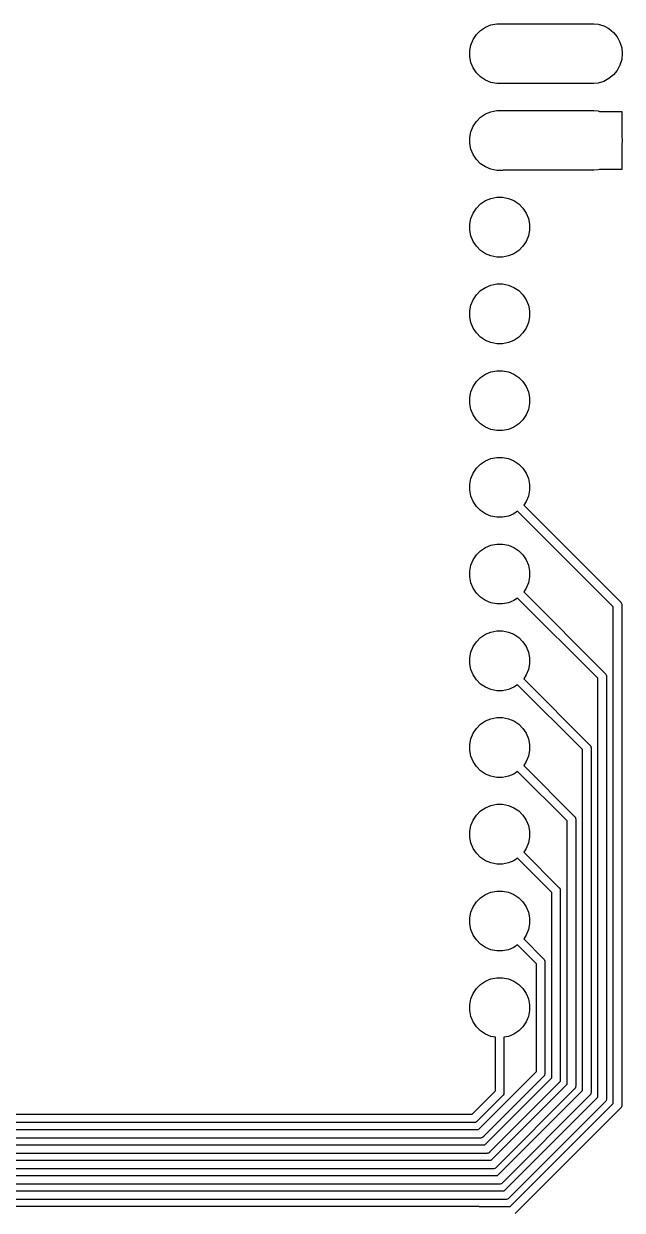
# Model space of a CAD drawing. Extents: x 70 to 347, y -163 to -55.
# Drawn here: x 329.28 to 346.81, y -91.69 to -56.93 of the extents above; entities that cross this region are included whole.
import ezdxf

# ---------------------------------------------------------------- set-up
doc = ezdxf.new("R2010")
doc.units = 0
doc.layers.add('BLACK', color=7, linetype='CONTINUOUS')

msp = doc.modelspace()

# ---------------------------------------------------------------- linework, layer by layer
at = {"layer": 'BLACK', "linetype": 'CONTINUOUS'}
for p, q in [((342.808, -57.0371), (342.967, -56.9711)), ((342.967, -56.9711), (343.136, -56.9374)), ((343.136, -56.9374), (343.222, -56.9374)), ((343.222, -56.9374), (343.247, -56.9349)), ((343.247, -56.9349), (345.977, -56.9349)), ((345.977, -56.9349), (346.105, -56.9476)), ((346.105, -56.9476), (346.271, -56.9977)), ((342.446, -57.3986), (342.542, -57.2551)), ((342.542, -57.2551), (342.664, -57.133)), ((342.664, -57.133), (342.808, -57.0371)), ((346.271, -56.9977), (346.423, -57.0791)), ((346.423, -57.0791), (346.556, -57.1886)), ((346.556, -57.1886), (346.666, -57.322)), ((346.666, -57.322), (346.747, -57.4742)), ((342.346, -57.7274), (342.38, -57.5581)), ((342.38, -57.5581), (342.446, -57.3986)), ((346.747, -57.4742), (346.797, -57.6394)), ((346.797, -57.6394), (346.814, -57.8112)), ((342.346, -57.9), (342.346, -57.7274)), ((342.38, -58.0693), (342.346, -57.9)), ((346.797, -57.983), (346.747, -58.1482)), ((346.814, -57.8112), (346.797, -57.983)), ((342.446, -58.2288), (342.38, -58.0693)), ((342.542, -58.3723), (342.446, -58.2288)), ((342.664, -58.4944), (342.542, -58.3723)), ((346.666, -58.3004), (346.556, -58.4338)), ((346.747, -58.1482), (346.666, -58.3004)), ((342.808, -58.5903), (342.664, -58.4944)), ((342.967, -58.6563), (342.808, -58.5903)), ((343.136, -58.69), (342.967, -58.6563)), ((343.309, -58.69), (343.136, -58.69)), ((343.321, -58.6875), (343.309, -58.69)), ((345.977, -58.6875), (343.321, -58.6875)), ((346.105, -58.6748), (345.977, -58.6875)), ((346.271, -58.6247), (346.105, -58.6748)), ((346.423, -58.5433), (346.271, -58.6247)), ((346.556, -58.4338), (346.423, -58.5433)), ((342.542, -59.7951), (342.664, -59.673)), ((342.664, -59.673), (342.808, -59.5771)), ((342.808, -59.5771), (342.967, -59.5111)), ((342.967, -59.5111), (343.136, -59.4774)), ((343.136, -59.4774), (343.222, -59.4774)), ((343.222, -59.4774), (343.247, -59.4749)), ((343.247, -59.4749), (345.977, -59.4749)), ((345.977, -59.4749), (346.105, -59.4876)), ((346.105, -59.4876), (346.15, -59.5012)), ((346.15, -59.5012), (346.803, -59.5012)), ((346.803, -59.5012), (346.803, -60.234)), ((342.346, -60.2674), (342.38, -60.0981)), ((342.38, -60.0981), (342.446, -59.9386)), ((342.446, -59.9386), (342.542, -59.7951)), ((342.346, -60.44), (342.346, -60.2674)), ((342.38, -60.6093), (342.346, -60.44)), ((346.803, -60.234), (346.814, -60.3512)), ((346.814, -60.3512), (346.803, -60.4684)), ((346.803, -60.4684), (346.803, -61.2012)), ((342.446, -60.7688), (342.38, -60.6093)), ((342.542, -60.9123), (342.446, -60.7688)), ((342.664, -61.0344), (342.542, -60.9123)), ((342.808, -61.1303), (342.664, -61.0344)), ((342.967, -61.1963), (342.808, -61.1303)), ((343.136, -61.23), (342.967, -61.1963)), ((343.309, -61.23), (343.136, -61.23)), ((343.321, -61.2275), (343.309, -61.23)), ((345.977, -61.2275), (343.321, -61.2275)), ((346.105, -61.2148), (345.977, -61.2275)), ((346.15, -61.2012), (346.105, -61.2148)), ((346.803, -61.2012), (346.15, -61.2012)), ((342.664, -62.213), (342.808, -62.1171)), ((342.808, -62.1171), (342.967, -62.0511)), ((342.967, -62.0511), (343.136, -62.0174)), ((343.136, -62.0174), (343.309, -62.0174)), ((343.309, -62.0174), (343.478, -62.0511)), ((343.478, -62.0511), (343.638, -62.1171)), ((343.638, -62.1171), (343.781, -62.213)), ((342.38, -62.6381), (342.446, -62.4786)), ((342.446, -62.4786), (342.542, -62.3351)), ((342.542, -62.3351), (342.664, -62.213)), ((343.781, -62.213), (343.903, -62.3351)), ((343.903, -62.3351), (343.999, -62.4786)), ((343.999, -62.4786), (344.065, -62.6381)), ((342.346, -62.8074), (342.38, -62.6381)), ((342.346, -62.98), (342.346, -62.8074)), ((344.065, -62.6381), (344.099, -62.8074)), ((344.099, -62.8074), (344.099, -62.98)), ((342.38, -63.1493), (342.346, -62.98)), ((342.446, -63.3088), (342.38, -63.1493)), ((344.065, -63.1493), (343.999, -63.3088)), ((344.099, -62.98), (344.065, -63.1493)), ((342.542, -63.4523), (342.446, -63.3088)), ((342.664, -63.5744), (342.542, -63.4523)), ((342.808, -63.6703), (342.664, -63.5744)), ((343.781, -63.5744), (343.638, -63.6703)), ((343.903, -63.4523), (343.781, -63.5744)), ((343.999, -63.3088), (343.903, -63.4523)), ((342.967, -63.7363), (342.808, -63.6703)), ((343.136, -63.77), (342.967, -63.7363)), ((343.309, -63.77), (343.136, -63.77)), ((343.478, -63.7363), (343.309, -63.77)), ((343.638, -63.6703), (343.478, -63.7363)), ((342.808, -64.6571), (342.967, -64.5911)), ((342.967, -64.5911), (343.136, -64.5574)), ((343.136, -64.5574), (343.309, -64.5574)), ((343.309, -64.5574), (343.478, -64.5911)), ((343.478, -64.5911), (343.638, -64.6571)), ((342.446, -65.0186), (342.542, -64.8751)), ((342.542, -64.8751), (342.664, -64.753)), ((342.664, -64.753), (342.808, -64.6571)), ((343.638, -64.6571), (343.781, -64.753)), ((343.781, -64.753), (343.903, -64.8751)), ((343.903, -64.8751), (343.999, -65.0186)), ((342.346, -65.3474), (342.38, -65.1781)), ((342.38, -65.1781), (342.446, -65.0186)), ((343.999, -65.0186), (344.065, -65.1781)), ((344.065, -65.1781), (344.099, -65.3474)), ((342.346, -65.52), (342.346, -65.3474)), ((342.38, -65.6893), (342.346, -65.52)), ((344.099, -65.52), (344.065, -65.6893)), ((344.099, -65.3474), (344.099, -65.52)), ((342.446, -65.8488), (342.38, -65.6893)), ((342.542, -65.9923), (342.446, -65.8488)), ((342.664, -66.1144), (342.542, -65.9923)), ((343.903, -65.9923), (343.781, -66.1144)), ((343.999, -65.8488), (343.903, -65.9923)), ((344.065, -65.6893), (343.999, -65.8488)), ((342.808, -66.2103), (342.664, -66.1144)), ((342.967, -66.2763), (342.808, -66.2103)), ((343.136, -66.31), (342.967, -66.2763)), ((343.309, -66.31), (343.136, -66.31)), ((343.478, -66.2763), (343.309, -66.31)), ((343.638, -66.2103), (343.478, -66.2763)), ((343.781, -66.1144), (343.638, -66.2103)), ((342.446, -67.5586), (342.542, -67.4151)), ((342.542, -67.4151), (342.664, -67.293)), ((342.664, -67.293), (342.808, -67.1971)), ((342.808, -67.1971), (342.967, -67.1311)), ((342.967, -67.1311), (343.136, -67.0974)), ((343.136, -67.0974), (343.309, -67.0974)), ((343.309, -67.0974), (343.478, -67.1311)), ((343.478, -67.1311), (343.638, -67.1971)), ((343.638, -67.1971), (343.781, -67.293)), ((343.781, -67.293), (343.903, -67.4151)), ((343.903, -67.4151), (343.999, -67.5586)), ((342.346, -67.8874), (342.38, -67.7181)), ((342.38, -67.7181), (342.446, -67.5586)), ((343.999, -67.5586), (344.065, -67.7181)), ((344.065, -67.7181), (344.099, -67.8874)), ((342.346, -68.06), (342.346, -67.8874)), ((342.38, -68.2293), (342.346, -68.06)), ((344.099, -68.06), (344.065, -68.2293)), ((344.099, -67.8874), (344.099, -68.06)), ((342.446, -68.3888), (342.38, -68.2293)), ((342.542, -68.5323), (342.446, -68.3888)), ((343.999, -68.3888), (343.903, -68.5323)), ((344.065, -68.2293), (343.999, -68.3888)), ((342.664, -68.6544), (342.542, -68.5323)), ((342.808, -68.7503), (342.664, -68.6544)), ((342.967, -68.8163), (342.808, -68.7503)), ((343.638, -68.7503), (343.478, -68.8163)), ((343.781, -68.6544), (343.638, -68.7503)), ((343.903, -68.5323), (343.781, -68.6544)), ((343.136, -68.85), (342.967, -68.8163)), ((343.309, -68.85), (343.136, -68.85)), ((343.478, -68.8163), (343.309, -68.85)), ((342.542, -69.9551), (342.664, -69.833)), ((342.664, -69.833), (342.808, -69.7371)), ((342.808, -69.7371), (342.967, -69.6711)), ((342.967, -69.6711), (343.136, -69.6374)), ((343.136, -69.6374), (343.309, -69.6374)), ((343.309, -69.6374), (343.478, -69.6711)), ((343.478, -69.6711), (343.638, -69.7371)), ((343.638, -69.7371), (343.781, -69.833)), ((343.781, -69.833), (343.903, -69.9551)), ((342.38, -70.2581), (342.446, -70.0986)), ((342.446, -70.0986), (342.542, -69.9551)), ((343.903, -69.9551), (343.999, -70.0986)), ((343.999, -70.0986), (344.065, -70.2581)), ((342.346, -70.4274), (342.38, -70.2581)), ((342.346, -70.6), (342.346, -70.4274)), ((344.065, -70.2581), (344.099, -70.4274)), ((344.099, -70.4274), (344.099, -70.6)), ((342.38, -70.7693), (342.346, -70.6)), ((342.446, -70.9288), (342.38, -70.7693)), ((344.065, -70.7693), (343.999, -70.9288)), ((344.099, -70.6), (344.065, -70.7693)), ((342.542, -71.0723), (342.446, -70.9288)), ((342.664, -71.1944), (342.542, -71.0723)), ((342.808, -71.2903), (342.664, -71.1944)), ((343.748, -71.2163), (343.638, -71.2903)), ((346.549, -74.0168), (343.748, -71.2163)), ((343.999, -70.9288), (343.925, -71.0395)), ((343.925, -71.0395), (346.758, -73.8723)), ((342.967, -71.3563), (342.808, -71.2903)), ((343.136, -71.39), (342.967, -71.3563)), ((343.309, -71.39), (343.136, -71.39)), ((343.478, -71.3563), (343.309, -71.39)), ((343.638, -71.2903), (343.478, -71.3563)), ((342.664, -72.373), (342.808, -72.2771)), ((342.808, -72.2771), (342.967, -72.2111)), ((342.967, -72.2111), (343.136, -72.1774)), ((343.136, -72.1774), (343.309, -72.1774)), ((343.309, -72.1774), (343.478, -72.2111)), ((343.478, -72.2111), (343.638, -72.2771)), ((343.638, -72.2771), (343.781, -72.373)), ((342.446, -72.6386), (342.542, -72.4951)), ((342.542, -72.4951), (342.664, -72.373)), ((343.781, -72.373), (343.903, -72.4951)), ((343.903, -72.4951), (343.999, -72.6386)), ((342.346, -72.9674), (342.38, -72.7981)), ((342.346, -73.14), (342.346, -72.9674)), ((342.38, -72.7981), (342.446, -72.6386)), ((343.999, -72.6386), (344.065, -72.7981)), ((344.065, -72.7981), (344.099, -72.9674)), ((344.099, -72.9674), (344.099, -73.14)), ((342.38, -73.3093), (342.346, -73.14)), ((342.446, -73.4688), (342.38, -73.3093)), ((344.065, -73.3093), (343.999, -73.4688)), ((344.099, -73.14), (344.065, -73.3093)), ((342.542, -73.6123), (342.446, -73.4688)), ((342.664, -73.7344), (342.542, -73.6123)), ((343.999, -73.4688), (343.925, -73.5795)), ((343.925, -73.5795), (346.308, -75.9623)), ((342.808, -73.8303), (342.664, -73.7344)), ((342.967, -73.8963), (342.808, -73.8303)), ((343.136, -73.93), (342.967, -73.8963)), ((343.309, -73.93), (343.136, -73.93)), ((343.478, -73.8963), (343.309, -73.93)), ((343.638, -73.8303), (343.478, -73.8963)), ((343.748, -73.7563), (343.638, -73.8303)), ((346.099, -76.1068), (343.748, -73.7563)), ((346.549, -88.5582), (346.549, -74.0168)), ((346.758, -73.8723), (346.763, -73.8762)), ((346.763, -73.8762), (346.767, -73.881)), ((346.767, -73.881), (346.778, -73.8953)), ((346.778, -73.8953), (346.79, -73.917)), ((346.79, -73.917), (346.797, -73.9405)), ((346.797, -73.9405), (346.799, -73.9589)), ((346.799, -73.9589), (346.799, -73.9589)), ((346.799, -73.9589), (346.8, -73.965)), ((346.8, -73.965), (346.799, -73.9712)), ((346.799, -73.9712), (346.799, -88.6039)), ((342.967, -74.7511), (343.136, -74.7174)), ((343.136, -74.7174), (343.309, -74.7174)), ((343.309, -74.7174), (343.478, -74.7511)), ((342.446, -75.1786), (342.542, -75.0351)), ((342.542, -75.0351), (342.664, -74.913)), ((342.664, -74.913), (342.808, -74.8171)), ((342.808, -74.8171), (342.967, -74.7511)), ((343.478, -74.7511), (343.638, -74.8171)), ((343.638, -74.8171), (343.781, -74.913)), ((343.781, -74.913), (343.903, -75.0351)), ((343.903, -75.0351), (343.999, -75.1786)), ((342.346, -75.5074), (342.38, -75.3381)), ((342.38, -75.3381), (342.446, -75.1786)), ((343.999, -75.1786), (344.065, -75.3381)), ((344.065, -75.3381), (344.099, -75.5074)), ((342.346, -75.68), (342.346, -75.5074)), ((342.38, -75.8493), (342.346, -75.68)), ((344.099, -75.68), (344.065, -75.8493)), ((344.099, -75.5074), (344.099, -75.68)), ((342.446, -76.0088), (342.38, -75.8493)), ((342.542, -76.1523), (342.446, -76.0088)), ((343.999, -76.0088), (343.925, -76.1195)), ((344.065, -75.8493), (343.999, -76.0088)), ((346.099, -88.3718), (346.099, -76.1068)), ((346.308, -75.9623), (346.313, -75.9662)), ((346.313, -75.9662), (346.317, -75.971)), ((346.317, -75.971), (346.328, -75.9853)), ((346.328, -75.9853), (346.34, -76.007)), ((346.34, -76.007), (346.347, -76.0305)), ((346.347, -76.0305), (346.349, -76.0489)), ((346.349, -76.0489), (346.349, -76.0489)), ((346.349, -76.0489), (346.35, -76.055)), ((346.35, -76.055), (346.349, -76.0612)), ((346.349, -76.0612), (346.349, -88.4175)), ((342.664, -76.2744), (342.542, -76.1523)), ((342.808, -76.3703), (342.664, -76.2744)), ((342.967, -76.4363), (342.808, -76.3703)), ((343.136, -76.47), (342.967, -76.4363)), ((343.478, -76.4363), (343.309, -76.47)), ((343.638, -76.3703), (343.478, -76.4363)), ((343.748, -76.2963), (343.638, -76.3703)), ((345.649, -78.1968), (343.748, -76.2963)), ((343.925, -76.1195), (345.858, -78.0523)), ((343.309, -76.47), (343.136, -76.47)), ((342.542, -77.5751), (342.664, -77.453)), ((342.664, -77.453), (342.808, -77.3571)), ((342.808, -77.3571), (342.967, -77.2911)), ((342.967, -77.2911), (343.136, -77.2574)), ((343.136, -77.2574), (343.309, -77.2574)), ((343.309, -77.2574), (343.478, -77.2911)), ((343.478, -77.2911), (343.638, -77.3571)), ((343.638, -77.3571), (343.781, -77.453)), ((343.781, -77.453), (343.903, -77.5751)), ((342.38, -77.8781), (342.446, -77.7186)), ((342.446, -77.7186), (342.542, -77.5751)), ((343.903, -77.5751), (343.999, -77.7186)), ((343.999, -77.7186), (344.065, -77.8781)), ((342.346, -78.0474), (342.38, -77.8781)), ((342.346, -78.22), (342.346, -78.0474)), ((344.065, -77.8781), (344.099, -78.0474)), ((344.099, -78.0474), (344.099, -78.22)), ((345.858, -78.0523), (345.863, -78.0562)), ((345.863, -78.0562), (345.867, -78.061)), ((345.867, -78.061), (345.867, -78.061)), ((345.867, -78.061), (345.878, -78.0752)), ((345.878, -78.0752), (345.884, -78.0856)), ((345.884, -78.0856), (345.89, -78.097)), ((345.89, -78.097), (345.897, -78.1205)), ((345.897, -78.1205), (345.899, -78.1389)), ((345.899, -78.1389), (345.899, -78.1389)), ((345.899, -78.1389), (345.9, -78.145)), ((345.9, -78.145), (345.899, -78.1512)), ((345.899, -78.1512), (345.899, -88.2311)), ((342.38, -78.3893), (342.346, -78.22)), ((342.446, -78.5488), (342.38, -78.3893)), ((344.065, -78.3893), (343.999, -78.5488)), ((344.099, -78.22), (344.065, -78.3893)), ((345.649, -88.1854), (345.649, -78.1968)), ((342.542, -78.6923), (342.446, -78.5488)), ((342.664, -78.8144), (342.542, -78.6923)), ((342.808, -78.9103), (342.664, -78.8144)), ((343.748, -78.8363), (343.638, -78.9103)), ((345.199, -80.2868), (343.748, -78.8363)), ((343.999, -78.5488), (343.925, -78.6595)), ((343.925, -78.6595), (345.408, -80.1423)), ((342.967, -78.9763), (342.808, -78.9103)), ((343.136, -79.01), (342.967, -78.9763)), ((343.309, -79.01), (343.136, -79.01)), ((343.478, -78.9763), (343.309, -79.01)), ((343.638, -78.9103), (343.478, -78.9763)), ((342.664, -79.993), (342.808, -79.8971)), ((342.808, -79.8971), (342.967, -79.8311)), ((342.967, -79.8311), (343.136, -79.7974)), ((343.136, -79.7974), (343.309, -79.7974)), ((343.309, -79.7974), (343.478, -79.8311)), ((343.478, -79.8311), (343.638, -79.8971)), ((343.638, -79.8971), (343.781, -79.993)), ((342.38, -80.4181), (342.446, -80.2586)), ((342.446, -80.2586), (342.542, -80.1151)), ((342.542, -80.1151), (342.664, -79.993)), ((343.781, -79.993), (343.903, -80.1151)), ((343.903, -80.1151), (343.999, -80.2586)), ((343.999, -80.2586), (344.065, -80.4181)), ((345.408, -80.1423), (345.413, -80.1462)), ((345.413, -80.1462), (345.417, -80.151)), ((345.417, -80.151), (345.417, -80.151)), ((345.417, -80.151), (345.426, -80.1628)), ((345.426, -80.1628), (345.428, -80.1652)), ((345.428, -80.1652), (345.44, -80.187)), ((345.44, -80.187), (345.447, -80.2105)), ((345.447, -80.2105), (345.449, -80.2289)), ((345.449, -80.2289), (345.449, -80.2289)), ((345.449, -80.2289), (345.45, -80.235)), ((345.45, -80.235), (345.449, -80.2411)), ((345.449, -80.2411), (345.449, -88.0447)), ((342.346, -80.5874), (342.38, -80.4181)), ((342.346, -80.76), (342.346, -80.5874)), ((344.065, -80.4181), (344.099, -80.5874)), ((344.099, -80.5874), (344.099, -80.76)), ((345.199, -87.999), (345.199, -80.2868)), ((342.38, -80.9293), (342.346, -80.76)), ((342.446, -81.0888), (342.38, -80.9293)), ((344.065, -80.9293), (343.999, -81.0888)), ((344.099, -80.76), (344.065, -80.9293)), ((342.542, -81.2323), (342.446, -81.0888)), ((342.664, -81.3544), (342.542, -81.2323)), ((343.999, -81.0888), (343.925, -81.1995)), ((343.925, -81.1995), (344.958, -82.2323)), ((342.808, -81.4503), (342.664, -81.3544)), ((342.967, -81.5163), (342.808, -81.4503)), ((343.136, -81.55), (342.967, -81.5163)), ((343.309, -81.55), (343.136, -81.55)), ((343.478, -81.5163), (343.309, -81.55)), ((343.638, -81.4503), (343.478, -81.5163)), ((343.748, -81.3763), (343.638, -81.4503)), ((344.749, -82.3768), (343.748, -81.3763)), ((342.967, -82.3711), (343.136, -82.3374)), ((343.136, -82.3374), (343.309, -82.3374)), ((343.309, -82.3374), (343.478, -82.3711)), ((344.958, -82.2323), (344.963, -82.2362)), ((344.963, -82.2362), (344.967, -82.241)), ((344.967, -82.241), (344.967, -82.241)), ((344.967, -82.241), (344.973, -82.2488)), ((344.973, -82.2488), (344.978, -82.2552)), ((344.978, -82.2552), (344.984, -82.2654)), ((344.984, -82.2654), (344.99, -82.2769)), ((344.99, -82.2769), (344.99, -82.2769)), ((344.99, -82.2769), (344.997, -82.3005)), ((344.997, -82.3005), (344.999, -82.3189)), ((344.999, -82.3189), (344.999, -82.3189)), ((344.999, -82.3189), (345, -82.325)), ((345, -82.325), (344.999, -82.3311)), ((344.999, -82.3311), (344.999, -83.7238)), ((342.446, -82.7986), (342.542, -82.6551)), ((342.542, -82.6551), (342.664, -82.533)), ((342.664, -82.533), (342.808, -82.4371)), ((342.808, -82.4371), (342.967, -82.3711)), ((343.478, -82.3711), (343.638, -82.4371)), ((343.638, -82.4371), (343.781, -82.533)), ((343.781, -82.533), (343.903, -82.6551)), ((343.903, -82.6551), (343.999, -82.7986)), ((344.749, -83.7238), (344.749, -82.3768)), ((342.346, -83.1274), (342.38, -82.9581)), ((342.38, -82.9581), (342.446, -82.7986)), ((343.999, -82.7986), (344.065, -82.9581)), ((344.065, -82.9581), (344.099, -83.1274)), ((342.346, -83.3), (342.346, -83.1274)), ((342.38, -83.4693), (342.346, -83.3)), ((344.099, -83.3), (344.065, -83.4693)), ((344.099, -83.1274), (344.099, -83.3)), ((342.446, -83.6288), (342.38, -83.4693)), ((342.542, -83.7723), (342.446, -83.6288)), ((343.999, -83.6288), (343.925, -83.7395)), ((343.925, -83.7395), (344.508, -84.3223)), ((344.065, -83.4693), (343.999, -83.6288)), ((344.749, -87.8126), (344.749, -83.7238)), ((344.999, -83.7238), (344.999, -87.8583)), ((342.664, -83.8944), (342.542, -83.7723)), ((342.808, -83.9903), (342.664, -83.8944)), ((342.967, -84.0563), (342.808, -83.9903)), ((343.136, -84.09), (342.967, -84.0563)), ((343.309, -84.09), (343.136, -84.09)), ((343.478, -84.0563), (343.309, -84.09)), ((343.638, -83.9903), (343.478, -84.0563)), ((343.748, -83.9163), (343.638, -83.9903)), ((344.299, -84.4668), (343.748, -83.9163)), ((344.508, -84.3223), (344.513, -84.3262)), ((344.513, -84.3262), (344.517, -84.331)), ((344.517, -84.331), (344.528, -84.3452)), ((344.528, -84.3452), (344.54, -84.3669)), ((344.54, -84.3669), (344.547, -84.3905)), ((344.547, -84.3905), (344.549, -84.4089)), ((344.549, -84.4089), (344.549, -84.4089)), ((344.549, -84.4089), (344.55, -84.415)), ((344.55, -84.415), (344.549, -84.4211)), ((344.549, -84.4211), (344.549, -87.6719)), ((344.299, -87.6262), (344.299, -84.4668)), ((342.542, -85.1951), (342.664, -85.073)), ((342.664, -85.073), (342.808, -84.9771)), ((342.808, -84.9771), (342.967, -84.9111)), ((342.967, -84.9111), (343.136, -84.8774)), ((343.136, -84.8774), (343.309, -84.8774)), ((343.309, -84.8774), (343.478, -84.9111)), ((343.478, -84.9111), (343.638, -84.9771)), ((343.638, -84.9771), (343.781, -85.073)), ((343.781, -85.073), (343.903, -85.1951)), ((342.38, -85.4981), (342.446, -85.3386)), ((342.446, -85.3386), (342.542, -85.1951)), ((343.903, -85.1951), (343.999, -85.3386)), ((343.999, -85.3386), (344.065, -85.4981)), ((342.346, -85.6674), (342.38, -85.4981)), ((342.346, -85.84), (342.346, -85.6674)), ((342.38, -86.0093), (342.346, -85.84)), ((344.065, -85.4981), (344.099, -85.6674)), ((344.099, -85.84), (344.065, -86.0093)), ((344.099, -85.6674), (344.099, -85.84)), ((342.446, -86.1688), (342.38, -86.0093)), ((342.542, -86.3123), (342.446, -86.1688)), ((343.999, -86.1688), (343.903, -86.3123)), ((344.065, -86.0093), (343.999, -86.1688)), ((342.664, -86.4344), (342.542, -86.3123)), ((342.808, -86.5303), (342.664, -86.4344)), ((342.967, -86.5963), (342.808, -86.5303)), ((343.638, -86.5303), (343.478, -86.5963)), ((343.781, -86.4344), (343.638, -86.5303)), ((343.903, -86.3123), (343.781, -86.4344)), ((343.098, -86.6223), (342.967, -86.5963)), ((343.098, -88.1911), (343.098, -86.6223)), ((343.478, -86.5963), (343.348, -86.6223)), ((343.348, -86.6223), (343.348, -88.2368)), ((342.603, -89.3222), (344.299, -87.6262)), ((344.508, -87.7707), (342.747, -89.5313)), ((342.789, -89.7722), (344.749, -87.8126)), ((344.513, -87.7668), (344.508, -87.7707)), ((344.517, -87.7621), (344.513, -87.7668)), ((344.528, -87.7478), (344.517, -87.7621)), ((344.517, -87.7621), (344.517, -87.7621)), ((344.531, -87.743), (344.528, -87.7478)), ((344.54, -87.7261), (344.531, -87.743)), ((344.547, -87.7025), (344.54, -87.7261)), ((344.549, -87.6842), (344.547, -87.7025)), ((344.549, -87.6719), (344.55, -87.678)), ((344.55, -87.678), (344.549, -87.6841)), ((344.549, -87.6841), (344.549, -87.6842)), ((344.99, -87.9125), (344.982, -87.9276)), ((344.997, -87.8889), (344.99, -87.9125)), ((344.999, -87.8706), (344.997, -87.8889)), ((344.999, -87.8583), (345, -87.8644)), ((345, -87.8644), (344.999, -87.8705)), ((344.999, -87.8705), (344.999, -87.8706)), ((342.417, -88.8722), (343.098, -88.1911)), ((344.958, -87.9571), (342.934, -89.9813)), ((342.976, -90.2222), (345.199, -87.999)), ((345.408, -88.1435), (343.12, -90.4313)), ((343.162, -90.6723), (345.649, -88.1854)), ((343.346, -88.2674), (343.343, -88.2763)), ((343.348, -88.249), (343.346, -88.2674)), ((343.348, -88.2368), (343.348, -88.2429)), ((343.348, -88.2429), (343.348, -88.249)), ((343.348, -88.249), (343.348, -88.249)), ((344.963, -87.9532), (344.958, -87.9571)), ((344.969, -87.9452), (344.963, -87.9532)), ((344.978, -87.9342), (344.969, -87.9452)), ((344.982, -87.9276), (344.978, -87.9342)), ((345.413, -88.1396), (345.408, -88.1435)), ((345.417, -88.1349), (345.413, -88.1396)), ((345.428, -88.1206), (345.417, -88.1349)), ((345.417, -88.1349), (345.417, -88.1349)), ((345.434, -88.1093), (345.428, -88.1206)), ((345.44, -88.0989), (345.434, -88.1093)), ((345.447, -88.0753), (345.44, -88.0989)), ((345.449, -88.057), (345.447, -88.0753)), ((345.449, -88.0447), (345.45, -88.0508)), ((345.45, -88.0508), (345.449, -88.0569)), ((345.449, -88.0569), (345.449, -88.057)), ((345.897, -88.2617), (345.893, -88.2763)), ((345.899, -88.2434), (345.897, -88.2617)), ((345.899, -88.2311), (345.9, -88.2372)), ((345.9, -88.2372), (345.899, -88.2433)), ((345.899, -88.2433), (345.899, -88.2434)), ((343.307, -88.3356), (342.561, -89.0813)), ((345.858, -88.3299), (343.307, -90.8813)), ((343.311, -88.3317), (343.307, -88.3356)), ((343.315, -88.327), (343.311, -88.3317)), ((343.327, -88.3127), (343.315, -88.327)), ((343.315, -88.327), (343.315, -88.327)), ((343.339, -88.291), (343.327, -88.3127)), ((343.343, -88.2763), (343.339, -88.291)), ((343.349, -91.1223), (346.099, -88.3718)), ((346.308, -88.5163), (343.493, -91.3313)), ((343.532, -91.575), (346.549, -88.5582)), ((345.863, -88.326), (345.858, -88.3299)), ((345.867, -88.3213), (345.863, -88.326)), ((345.878, -88.307), (345.867, -88.3213)), ((345.867, -88.3213), (345.867, -88.3213)), ((345.89, -88.2853), (345.878, -88.307)), ((345.893, -88.2763), (345.89, -88.2853)), ((346.313, -88.5124), (346.308, -88.5163)), ((346.318, -88.5056), (346.313, -88.5124)), ((346.328, -88.4934), (346.318, -88.5056)), ((346.34, -88.4717), (346.328, -88.4934)), ((346.341, -88.468), (346.34, -88.4717)), ((346.347, -88.4481), (346.341, -88.468)), ((346.349, -88.4298), (346.347, -88.4481)), ((346.349, -88.4175), (346.35, -88.4236)), ((346.35, -88.4236), (346.349, -88.4297)), ((346.349, -88.4297), (346.349, -88.4298)), ((346.799, -88.6162), (346.797, -88.6345)), ((346.799, -88.6039), (346.8, -88.61)), ((346.8, -88.61), (346.799, -88.6161)), ((346.799, -88.6161), (346.799, -88.6162)), ((323.284, -88.8722), (342.417, -88.8722)), ((346.758, -88.7027), (343.677, -91.784)), ((346.763, -88.6988), (346.758, -88.7027)), ((346.767, -88.6941), (346.763, -88.6988)), ((346.778, -88.6798), (346.767, -88.6941)), ((346.767, -88.6941), (346.767, -88.6941)), ((346.781, -88.6753), (346.778, -88.6798)), ((346.79, -88.6581), (346.781, -88.6753)), ((346.797, -88.6345), (346.79, -88.6581)), ((342.462, -89.1222), (323.239, -89.1222)), ((342.468, -89.1228), (342.462, -89.1222)), ((342.474, -89.1222), (342.468, -89.1228)), ((342.493, -89.1204), (342.474, -89.1222)), ((342.474, -89.1222), (342.474, -89.1222)), ((342.516, -89.1133), (342.493, -89.1204)), ((342.538, -89.1017), (342.516, -89.1133)), ((342.557, -89.086), (342.538, -89.1017)), ((342.561, -89.0813), (342.557, -89.086)), ((342.649, -89.5722), (322.074, -89.5722)), ((322.12, -89.3222), (342.603, -89.3222)), ((342.655, -89.5728), (342.649, -89.5722)), ((342.661, -89.5722), (342.655, -89.5728)), ((342.679, -89.5704), (342.661, -89.5722)), ((342.661, -89.5722), (342.661, -89.5722)), ((342.703, -89.5633), (342.679, -89.5704)), ((342.724, -89.5517), (342.703, -89.5633)), ((342.744, -89.536), (342.724, -89.5517)), ((342.747, -89.5313), (342.744, -89.536)), ((321.934, -89.7722), (342.789, -89.7722)), ((342.911, -90.0017), (342.89, -90.0129)), ((342.925, -89.99), (342.911, -90.0017)), ((342.93, -89.986), (342.925, -89.99)), ((342.934, -89.9813), (342.93, -89.986)), ((321.288, -90.2222), (342.976, -90.2222)), ((342.835, -90.0222), (321.888, -90.0222)), ((342.841, -90.0228), (342.835, -90.0222)), ((342.847, -90.0222), (342.841, -90.0228)), ((342.866, -90.0204), (342.847, -90.0222)), ((342.847, -90.0222), (342.847, -90.0222)), ((342.889, -90.0133), (342.866, -90.0204)), ((342.89, -90.0129), (342.889, -90.0133)), ((343.021, -90.4722), (321.334, -90.4722)), ((321.474, -90.6723), (343.162, -90.6723)), ((343.027, -90.4728), (343.021, -90.4722)), ((343.034, -90.4722), (343.027, -90.4728)), ((343.052, -90.4704), (343.034, -90.4722)), ((343.034, -90.4722), (343.034, -90.4722)), ((343.076, -90.4633), (343.052, -90.4704)), ((343.097, -90.4517), (343.076, -90.4633)), ((343.116, -90.4361), (343.097, -90.4517)), ((343.12, -90.4313), (343.116, -90.4361)), ((343.208, -90.9223), (321.52, -90.9223)), ((343.214, -90.9229), (343.208, -90.9223)), ((343.22, -90.9223), (343.214, -90.9229)), ((343.238, -90.9204), (343.22, -90.9223)), ((343.22, -90.9223), (343.22, -90.9223)), ((343.262, -90.9133), (343.238, -90.9204)), ((343.284, -90.9017), (343.262, -90.9133)), ((343.303, -90.8861), (343.284, -90.9017)), ((343.307, -90.8813), (343.303, -90.8861)), ((321.979, -91.1223), (343.349, -91.1223)), ((343.394, -91.3723), (322.025, -91.3723)), ((343.4, -91.3729), (343.394, -91.3723)), ((343.406, -91.3723), (343.4, -91.3729)), ((343.425, -91.3705), (343.406, -91.3723)), ((343.406, -91.3723), (343.406, -91.3723)), ((343.448, -91.3633), (343.425, -91.3705)), ((343.47, -91.3517), (343.448, -91.3633)), ((343.489, -91.3361), (343.47, -91.3517)), ((343.493, -91.3313), (343.489, -91.3361)), ((323.656, -91.5723), (342.588, -91.5723)), ((342.588, -91.5723), (342.594, -91.5717)), ((342.594, -91.5717), (342.6, -91.5723)), ((342.6, -91.5723), (342.6, -91.5723)), ((342.6, -91.5723), (342.618, -91.5741)), ((342.618, -91.5741), (342.621, -91.575)), ((342.621, -91.575), (343.532, -91.575))]:
    msp.add_line(p, q, dxfattribs=at)

doc.saveas('drawing.dxf')
